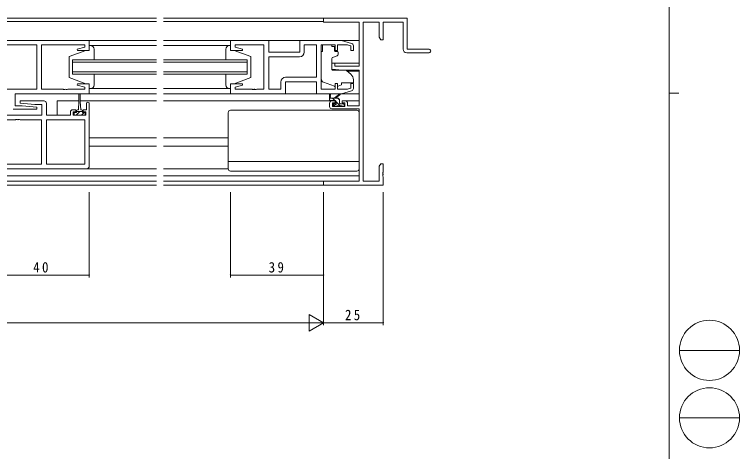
# Model space of a CAD drawing. Units: millimetres, scale not verified. Extents: x -567 to 567, y -403 to 403.
# Drawn here: x 262.6 to 566.7, y -126.3 to 57 of the extents above; entities that cross this region are included whole.
import ezdxf

# ---------------------------------------------------------------- set-up
doc = ezdxf.new("R2010")
doc.units = ezdxf.units.MM
doc.header["$LTSCALE"] = 2
for name, color, linetype, lineweight in [('0-1_YKK_ZWAK', 7, 'Continuous', 18), ('0-3_YKK_11', 7, 'Continuous', 18), ('0-4_YKK_12', 2, 'Continuous', 18), ('0-5_YKK_13', 4, 'Continuous', 18), ('0-6_YKK_D', 6, 'Continuous', 18)]:
    doc.layers.add(name, color=color, linetype=linetype, lineweight=lineweight)
doc.styles.add('ＭＳ ゴシック', font='')
doc.styles.get('ＭＳ ゴシック').set_extended_font_data('MS Gothic')

msp = doc.modelspace()

# ---------------------------------------------------------------- linework, layer by layer
at = {"layer": '0-1_YKK_ZWAK'}
for p, q in [((537.274, 399.018), (537.274, -350.982)), ((537.274, 24.018), (541.274, 24.018)), ((541.526, -83.862), (566.726, -83.862)), ((541.526, -112.142), (566.726, -112.142))]:
    msp.add_line(p, q, dxfattribs=at)
for centre in [(554.126, -83.862), (554.126, -112.142)]:
    msp.add_circle(centre, 12.6, dxfattribs=at)
at = {"layer": '0-3_YKK_11'}
for p, q in [((392.274, 55.42), (427.274, 55.42)), ((392.274, 53.79), (392.274, 55.42)), ((427.274, 55.42), (427.274, 42.42)), ((407.274, 53.79), (392.274, 53.79)), ((407.274, 35.32), (407.274, 53.79)), ((415.644, 53.79), (408.904, 53.79)), ((408.904, 53.79), (408.904, -12.95)), ((415.644, 47.511), (415.644, 53.79)), ((417.274, 53.79), (417.274, 46.42)), ((425.644, 53.79), (417.274, 53.79)), ((425.644, 42.42), (425.644, 53.79)), ((255.024, 46.12), (294.024, 46.12)), ((294.024, 46.12), (294.024, 41.92)), ((353.274, 46.12), (353.274, 41.92)), ((369.274, 46.12), (353.274, 46.12)), ((369.274, 41.12), (369.274, 46.12)), ((382.274, 46.12), (382.274, 41.12)), ((399.774, 46.12), (382.274, 46.12)), ((404.061, 44.834), (399.774, 46.12)), ((416.274, 46.42), (415.644, 47.511)), ((417.274, 46.42), (416.274, 46.42)), ((255.954, 44.19), (272.024, 44.19)), ((272.024, 44.19), (272.024, 25.65)), ((274.024, 44.19), (274.024, 25.65)), ((292.094, 44.19), (274.024, 44.19)), ((288.995, 42.442), (292.094, 43.273)), ((292.094, 43.273), (292.094, 44.19)), ((355.204, 44.19), (367.274, 44.19)), ((355.204, 43.273), (355.204, 44.19)), ((358.303, 42.442), (355.204, 43.273)), ((367.274, 44.19), (367.274, 25.65)), ((384.204, 44.19), (384.204, 41.19)), ((389.344, 44.19), (384.204, 44.19)), ((389.344, 30.65), (389.344, 44.19)), ((389.344, 30.65), (389.344, 44.19)), ((391.274, 44.19), (397.174, 44.19)), ((391.274, 25.65), (391.274, 44.19)), ((397.174, 44.19), (397.174, 41.82)), ((398.174, 44.19), (402.379, 44.19)), ((398.174, 41.82), (398.174, 44.19)), ((402.379, 44.19), (403.774, 43.771)), ((403.774, 43.771), (403.774, 41.82)), ((404.774, 41.82), (404.774, 43.876)), ((289.064, 41.92), (288.995, 42.442)), ((294.024, 41.92), (289.064, 41.92)), ((353.274, 41.92), (358.235, 41.92)), ((358.235, 41.92), (358.303, 42.442)), ((382.274, 41.12), (369.274, 41.12)), ((397.174, 41.82), (398.174, 41.82)), ((403.774, 41.82), (404.774, 41.82)), ((436.524, 40.92), (427.144, 40.92)), ((427.274, 42.42), (436.524, 42.42)), ((369.274, 39.19), (369.274, 25.65)), ((382.204, 39.19), (369.274, 39.19)), ((395.774, 36.62), (396.974, 36.62)), ((395.774, 34.013), (395.774, 36.62)), ((396.974, 36.62), (396.974, 35.32)), ((400.274, 33.62), (395.774, 34.013)), ((396.974, 35.32), (407.274, 35.32)), ((407.274, 33.62), (400.274, 33.62)), ((407.274, 18.62), (407.274, 33.62)), ((376.344, 30.65), (389.344, 30.65)), ((288.995, 27.397), (289.064, 27.92)), ((292.094, 26.567), (288.995, 27.397)), ((289.064, 27.92), (294.024, 27.92)), ((294.024, 27.92), (294.024, 23.72)), ((353.274, 27.92), (353.274, 23.72)), ((358.235, 27.92), (353.274, 27.92)), ((355.204, 26.567), (358.303, 27.397)), ((358.303, 27.397), (358.235, 27.92)), ((374.344, 25.65), (374.344, 28.65)), ((376.274, 28.72), (389.274, 28.72)), ((376.274, 23.72), (376.274, 28.72)), ((389.274, 28.72), (389.274, 23.72)), ((397.174, 28.02), (397.174, 25.65)), ((398.174, 28.02), (397.174, 28.02)), ((398.174, 25.65), (398.174, 28.02)), ((403.774, 28.02), (403.774, 26.068)), ((404.774, 28.02), (403.774, 28.02)), ((404.774, 25.964), (404.774, 28.02)), ((272.024, 25.65), (255.954, 25.65)), ((274.024, 25.65), (283.066, 25.65)), ((283.066, 25.65), (283.249, 25.53)), ((283.249, 25.53), (283.799, 25.53)), ((283.799, 25.53), (283.982, 25.65)), ((283.982, 25.65), (284.066, 25.65)), ((284.066, 25.65), (284.249, 25.53)), ((284.249, 25.53), (284.799, 25.53)), ((284.799, 25.53), (284.982, 25.65)), ((284.982, 25.65), (292.094, 25.65)), ((292.094, 25.65), (292.094, 26.567)), ((355.204, 25.65), (355.204, 26.567)), ((362.316, 25.65), (355.204, 25.65)), ((362.499, 25.53), (362.316, 25.65)), ((363.049, 25.53), (362.499, 25.53)), ((363.232, 25.65), (363.049, 25.53)), ((363.316, 25.65), (363.232, 25.65)), ((363.499, 25.53), (363.316, 25.65)), ((364.049, 25.53), (363.499, 25.53)), ((364.232, 25.65), (364.049, 25.53)), ((367.274, 25.65), (364.232, 25.65)), ((369.274, 25.65), (374.344, 25.65)), ((397.174, 25.65), (391.274, 25.65)), ((402.379, 25.65), (398.174, 25.65)), ((399.774, 23.72), (404.061, 25.006)), ((403.774, 26.068), (402.379, 25.65)), ((262.954, 23.72), (262.954, 18.72)), ((294.024, 23.72), (262.954, 23.72)), ((353.274, 23.72), (376.274, 23.72)), ((389.274, 23.72), (399.774, 23.72)), ((262.954, 18.72), (265.831, 18.72)), ((265.004, 19.763), (265.046, 20.72)), ((271.217, 19.22), (265.004, 19.763)), ((265.046, 20.72), (275.024, 20.72)), ((265.831, 18.72), (272.044, 18.176)), ((274.094, 19.22), (271.217, 19.22)), ((274.094, 14.72), (274.094, 19.22)), ((276.024, 19.72), (276.024, 14.72)), ((292.824, 17.02), (292.824, 19.62)), ((294.024, 19.62), (294.024, -6.68)), ((394.774, 18.42), (394.774, 19.72)), ((395.774, 20.72), (397.074, 20.72)), ((395.974, 19.92), (395.974, 18.42)), ((397.074, 19.92), (395.974, 19.92)), ((395.974, 18.42), (401.174, 18.42)), ((397.074, 20.72), (397.074, 19.92)), ((400.074, 20.72), (401.374, 20.72)), ((400.074, 19.92), (400.074, 20.72)), ((401.174, 19.92), (400.074, 19.92)), ((401.174, 18.42), (401.174, 19.92)), ((402.374, 19.72), (402.374, 18.62)), ((402.374, 18.62), (407.274, 18.62)), ((272.002, 17.22), (262.024, 17.22)), ((272.044, 18.176), (272.002, 17.22)), ((286.124, 14.72), (286.124, 16.02)), ((287.124, 17.02), (288.424, 17.02)), ((287.324, 16.22), (287.324, 14.72)), ((288.424, 16.22), (287.324, 16.22)), ((288.424, 17.02), (288.424, 16.22)), ((291.424, 17.02), (292.824, 17.02)), ((291.424, 16.22), (291.424, 17.02)), ((292.524, 16.22), (291.424, 16.22)), ((292.524, 14.72), (292.524, 16.22)), ((407.274, 17.42), (395.774, 17.42)), ((407.274, -12.95), (407.274, 17.42)), ((254.024, 14.72), (274.094, 14.72)), ((263.066, 12.79), (255.954, 12.79)), ((263.249, 12.91), (263.066, 12.79)), ((263.799, 12.91), (263.249, 12.91)), ((263.982, 12.79), (263.799, 12.91)), ((264.066, 12.79), (263.982, 12.79)), ((264.249, 12.91), (264.066, 12.79)), ((264.799, 12.91), (264.249, 12.91)), ((264.982, 12.79), (264.799, 12.91)), ((274.024, 12.79), (264.982, 12.79)), ((274.024, -5.75), (274.024, 12.79)), ((276.024, 14.72), (286.124, 14.72)), ((276.024, -5.75), (276.024, 12.79)), ((276.024, 12.79), (292.094, 12.79)), ((276.024, -5.75), (276.024, 12.79)), ((287.324, 14.72), (292.524, 14.72)), ((292.094, 12.79), (292.094, -5.75)), ((255.954, -5.75), (274.024, -5.75)), ((292.094, -5.75), (276.024, -5.75)), ((415.644, -6.671), (416.274, -5.58)), ((416.274, -5.58), (417.274, -5.58)), ((417.274, -5.58), (417.274, -9.122)), ((293.024, -7.68), (254.024, -7.68)), ((415.644, -12.95), (415.644, -6.671)), ((417.274, -9.122), (417.154, -9.305)), ((417.154, -9.305), (417.154, -9.855)), ((417.154, -9.855), (417.274, -10.039)), ((417.274, -10.122), (417.154, -10.305)), ((417.154, -10.305), (417.154, -10.855)), ((417.154, -10.855), (417.274, -11.039)), ((417.274, -10.039), (417.274, -10.122)), ((417.274, -11.039), (417.274, -14.58)), ((392.274, -12.95), (407.274, -12.95)), ((392.274, -14.58), (392.274, -12.95)), ((417.274, -14.58), (392.274, -14.58)), ((408.904, -12.95), (415.644, -12.95))]:
    msp.add_line(p, q, dxfattribs=at)
for centre, radius, start, end in [((403.774, 43.876), 1, 359.99996, 73.30074), ((382.204, 41.19), 2, 270.00001, 359.99999), ((427.144, 42.42), 1.5, 180.00001, 269.99999), ((436.524, 41.67), 0.75, 269.99999, 90.00001), ((376.344, 28.65), 2, 90.00001, 179.99999), ((403.774, 25.964), 1, 286.69926, 0.00004), ((275.024, 19.72), 1, 0.00001, 89.99999), ((293.424, 19.62), 0.6, 359.99999, 180.00001), ((395.774, 19.72), 1, 90.00001, 179.99999), ((395.774, 18.42), 1, 180.00001, 269.99999), ((401.374, 19.72), 1, 0.00001, 89.99999), ((287.124, 16.02), 1, 90.00001, 179.99999), ((293.024, -6.68), 1, 270.00001, 359.99999)]:
    msp.add_arc(centre, radius, start, end, dxfattribs=at)
at = {"layer": '0-4_YKK_12'}
for p, q in [((225.899, 55.42), (322.149, 55.42)), ((325.149, 55.42), (392.574, 55.42)), ((322.149, 54.02), (225.899, 54.02)), ((392.282, 54.02), (325.149, 54.02)), ((322.149, 46.12), (293.524, 46.12)), ((353.774, 46.12), (325.149, 46.12)), ((407.274, 46.12), (368.774, 46.12)), ((287.024, 37.92), (287.024, 31.92)), ((322.149, 37.92), (287.024, 37.92)), ((287.024, 36.92), (322.149, 36.92)), ((360.274, 37.92), (325.149, 37.92)), ((325.149, 36.92), (360.274, 36.92)), ((360.274, 31.92), (360.274, 37.92)), ((407.274, 36.62), (395.774, 36.62)), ((322.149, 32.92), (287.024, 32.92)), ((287.024, 31.92), (322.149, 31.92)), ((360.274, 32.92), (325.149, 32.92)), ((325.149, 31.92), (360.274, 31.92)), ((407.274, 33.22), (402.151, 33.22)), ((293.524, 23.72), (322.149, 23.72)), ((353.774, 23.72), (325.149, 23.72)), ((280.524, 20.72), (280.524, 14.72)), ((289.674, 20.72), (280.524, 20.72)), ((322.149, 20.72), (290.174, 20.72)), ((395.774, 20.72), (325.149, 20.72)), ((407.274, 20.72), (401.374, 20.72)), ((322.149, 5.22), (294.024, 5.22)), ((352.274, 5.22), (325.149, 5.22)), ((322.149, 1.82), (294.024, 1.82)), ((352.274, 1.82), (325.149, 1.82)), ((225.899, -10.68), (322.149, -10.68)), ((325.149, -10.68), (407.274, -10.68)), ((322.149, -12.95), (225.899, -12.95)), ((225.899, -14.58), (322.149, -14.58)), ((392.574, -12.95), (325.149, -12.95)), ((325.149, -14.58), (392.574, -14.58))]:
    msp.add_line(p, q, dxfattribs=at)
at = {"layer": '0-5_YKK_13'}
for p, q in [((294.024, 43.921), (322.149, 43.92)), ((294.024, 43.92), (294.024, 41.92)), ((294.524, 43.92), (294.024, 43.92)), ((294.024, 43.92), (294.024, 41.92)), ((294.524, 43.92), (294.024, 43.92)), ((325.149, 43.919), (353.274, 43.918)), ((352.774, 43.92), (353.274, 43.92)), ((353.274, 43.92), (353.274, 41.92)), ((391.874, 44.19), (391.874, 43.52)), ((395.674, 44.19), (391.874, 44.19)), ((391.874, 42.52), (391.874, 43.52)), ((395.674, 44.19), (395.674, 43.52)), ((395.674, 43.52), (396.844, 43.52)), ((396.844, 42.52), (396.844, 43.52)), ((292.524, 41.92), (285.524, 39.32)), ((292.524, 41.92), (285.524, 39.32)), ((294.024, 41.92), (292.524, 41.92)), ((294.024, 41.92), (292.524, 41.92)), ((296.024, 37.92), (296.024, 42.42)), ((296.024, 38.32), (296.024, 42.42)), ((351.274, 37.92), (351.274, 42.42)), ((353.274, 41.92), (354.774, 41.92)), ((354.774, 41.92), (361.774, 39.32)), ((391.274, 29.965), (391.274, 41.52)), ((391.874, 41.52), (391.274, 41.52)), ((391.874, 41.52), (391.874, 42.52)), ((398.045, 39.7), (396.045, 38.972)), ((396.844, 42.52), (396.844, 41.82)), ((397.144, 41.52), (398.074, 41.52)), ((398.374, 41.22), (398.374, 40.17)), ((285.524, 39.32), (285.524, 30.52)), ((285.524, 39.32), (285.524, 30.52)), ((361.774, 39.32), (361.774, 30.52)), ((395.774, 38.523), (395.774, 33.917)), ((395.991, 33.618), (401.377, 33.571)), ((292.524, 27.92), (285.524, 30.52)), ((292.524, 27.92), (285.524, 30.52)), ((296.024, 27.42), (296.024, 31.92)), ((296.024, 27.42), (296.024, 31.52)), ((351.274, 27.42), (351.274, 31.92)), ((354.774, 27.92), (361.774, 30.52)), ((402.011, 33.337), (403.702, 31.918)), ((292.524, 27.92), (294.024, 27.92)), ((292.524, 27.92), (294.024, 27.92)), ((294.024, 27.92), (294.024, 25.92)), ((294.024, 27.92), (294.024, 25.92)), ((353.274, 27.92), (353.274, 25.92)), ((354.774, 27.92), (353.274, 27.92)), ((396.902, 26.879), (392.265, 28.554)), ((398.468, 26.913), (399.774, 27.523)), ((399.774, 28.32), (399.774, 28.02)), ((404.774, 28.32), (399.774, 28.32)), ((399.774, 28.02), (399.774, 27.523)), ((404.774, 29.62), (404.774, 28.32)), ((294.024, 25.92), (294.524, 25.92)), ((294.024, 25.92), (294.524, 25.92)), ((294.024, 25.919), (322.149, 25.919)), ((353.274, 25.92), (325.149, 25.92)), ((353.274, 25.92), (352.774, 25.92)), ((289.674, 20.52), (289.674, 23.47)), ((290.174, 23.47), (290.174, 20.52)), ((389.774, 23.72), (375.774, 23.72)), ((394.774, 21.22), (394.774, 23.219)), ((397.974, 21.92), (394.774, 21.92)), ((395.074, 23.046), (395.273, 21.92)), ((396.992, 20.92), (395.992, 21.92)), ((396.674, 21.92), (398.892, 23.602)), ((397.274, 21.92), (399.093, 23.321)), ((398.924, 21.233), (398.287, 21.87)), ((399.701, 23.72), (407.274, 23.72)), ((289.674, 20.52), (289.424, 17.02)), ((290.174, 20.52), (290.424, 17.02)), ((397.074, 20.92), (395.074, 20.92)), ((397.246, 18.42), (396.308, 19.358)), ((396.862, 18.508), (396.362, 19.008)), ((396.574, 19.52), (396.913, 19.52)), ((397.674, 18.42), (397.074, 18.42)), ((397.374, 19.981), (397.374, 20.62)), ((399.292, 18.62), (397.374, 20.537)), ((399.974, 18.62), (397.874, 18.62)), ((398.974, 19.82), (398.974, 20.92)), ((399.274, 19.52), (400.674, 19.52)), ((400.674, 18.42), (400.174, 18.42)), ((400.974, 19.182), (400.637, 19.52)), ((400.974, 19.22), (400.974, 18.72)), ((287.624, 15.82), (288.674, 15.82)), ((287.624, 14.72), (287.624, 15.82)), ((289.924, 16.146), (288.498, 14.72)), ((288.674, 16.62), (288.674, 15.82)), ((288.674, 16.32), (291.174, 16.32)), ((289.424, 17.02), (289.074, 17.02)), ((290.098, 16.32), (289.924, 16.146)), ((290.774, 17.02), (290.424, 17.02)), ((291.843, 15.82), (290.743, 14.72)), ((291.174, 15.82), (291.174, 16.62)), ((291.174, 15.82), (292.224, 15.82)), ((292.224, 15.82), (292.224, 14.72)), ((352.274, -7.68), (352.274, 15.82)), ((406.274, 16.82), (353.274, 16.82)), ((407.274, -7.68), (407.274, 15.82)), ((292.224, 14.72), (287.624, 14.72)), ((407.274, -4.64), (352.274, -4.64)), ((322.149, -7.68), (293.024, -7.68)), ((352.274, -7.68), (325.149, -7.68)), ((406.274, -8.68), (353.274, -8.68))]:
    msp.add_line(p, q, dxfattribs=at)
for centre, radius, start, end in [((294.524, 42.42), 1.5, 0, 90), ((294.524, 42.42), 1.5, 0, 90), ((352.774, 42.42), 1.5, 90, 180), ((397.144, 41.82), 0.3, 180, 270), ((397.874, 40.17), 0.5, 290, 0), ((398.074, 41.22), 0.3, 0, 90), ((396.274, 38.523), 0.5, 110, 180), ((396.074, 33.917), 0.3, 180, 269.5), ((401.368, 32.571), 1, 50, 89.5), ((401.774, 29.62), 3, 0, 50), ((294.524, 27.42), 1.5, 270, 0), ((294.524, 27.42), 1.5, 270, 0), ((352.774, 27.42), 1.5, 180, 270), ((392.774, 29.965), 1.5, 180, 250.14674), ((397.242, 27.82), 1, 250.14674, 266.11316), ((398.045, 27.82), 1, 277.40692, 295), ((289.924, 23.47), 0.25, 0, 180), ((394.974, 23.219), 0.2, 300, 180), ((397.974, 20.92), 1, 0, 90), ((399.074, 23.52), 0.2, 275.58288, 155.58289), ((395.074, 21.22), 0.3, 180, 270), ((396.574, 19.22), 0.3, 90, 225), ((397.074, 18.72), 0.3, 225, 270), ((396.913, 19.22), 0.3, 33.05573, 90), ((397.074, 20.62), 0.3, 0, 90), ((397.374, 19.52), 0.25, 213.05573, 56.94427), ((397.674, 19.981), 0.3, 180, 236.94427), ((397.674, 18.62), 0.2, 270, 0), ((399.274, 19.82), 0.3, 180, 270), ((400.174, 18.62), 0.2, 180, 270), ((400.674, 19.22), 0.3, 0, 90), ((400.674, 18.72), 0.3, 270, 0), ((289.074, 16.62), 0.4, 90, 180), ((290.774, 16.62), 0.4, 0, 90), ((353.274, 15.82), 1, 90, 180), ((406.274, 15.82), 1, 0, 90), ((353.274, -7.68), 1, 180, 270), ((406.274, -7.68), 1, 270, 0)]:
    msp.add_arc(centre, radius, start, end, dxfattribs=at)
at = {"layer": '0-6_YKK_D'}
for p, q in [((294.024, -17.58), (294.024, -53.28)), ((353.274, -17.58), (353.274, -53.28)), ((392.274, -17.58), (392.274, -53.28)), ((392.274, -17.58), (392.274, -73.28)), ((392.274, -17.58), (392.274, -73.28)), ((417.274, -17.58), (417.274, -73.28)), ((254.024, -52.28), (294.024, -52.28)), ((392.274, -52.28), (353.274, -52.28)), ((386.212, -68.78), (386.212, -75.78)), ((392.274, -72.28), (386.212, -68.78)), ((-100.726, -72.28), (385.274, -72.28)), ((392.274, -72.28), (380.15, -72.28)), ((392.274, -72.28), (386.212, -75.78)), ((392.274, -72.28), (417.274, -72.28))]:
    msp.add_line(p, q, dxfattribs=at)
for centre, start, end in [((294.024, -52.28), 0, 180), ((294.024, -52.28), 180, 0), ((353.274, -52.28), 0, 180), ((353.274, -52.28), 180, 0), ((392.274, -52.28), 0, 180), ((392.274, -52.28), 180, 0), ((417.274, -72.28), 0, 180), ((417.274, -72.28), 180, 0)]:
    msp.add_arc(centre, 0.106, start, end, dxfattribs=at)

# ---------------------------------------------------------------- texts
at = {"layer": '0-6_YKK_D', "color": 7, "char_height": 4.399, "attachment_point": 7, "style": 'ＭＳ ゴシック'}
for s, insert in [('\\T1.37;\\W0.9;40', (270.504, -51.28)), ('\\T1.37;\\W0.9;39', (369.254, -51.28)), ('\\T1.37;\\W0.9;25', (401.254, -71.28))]:
    msp.add_mtext(s, dxfattribs=dict(at, insert=insert))

doc.saveas('drawing.dxf')
